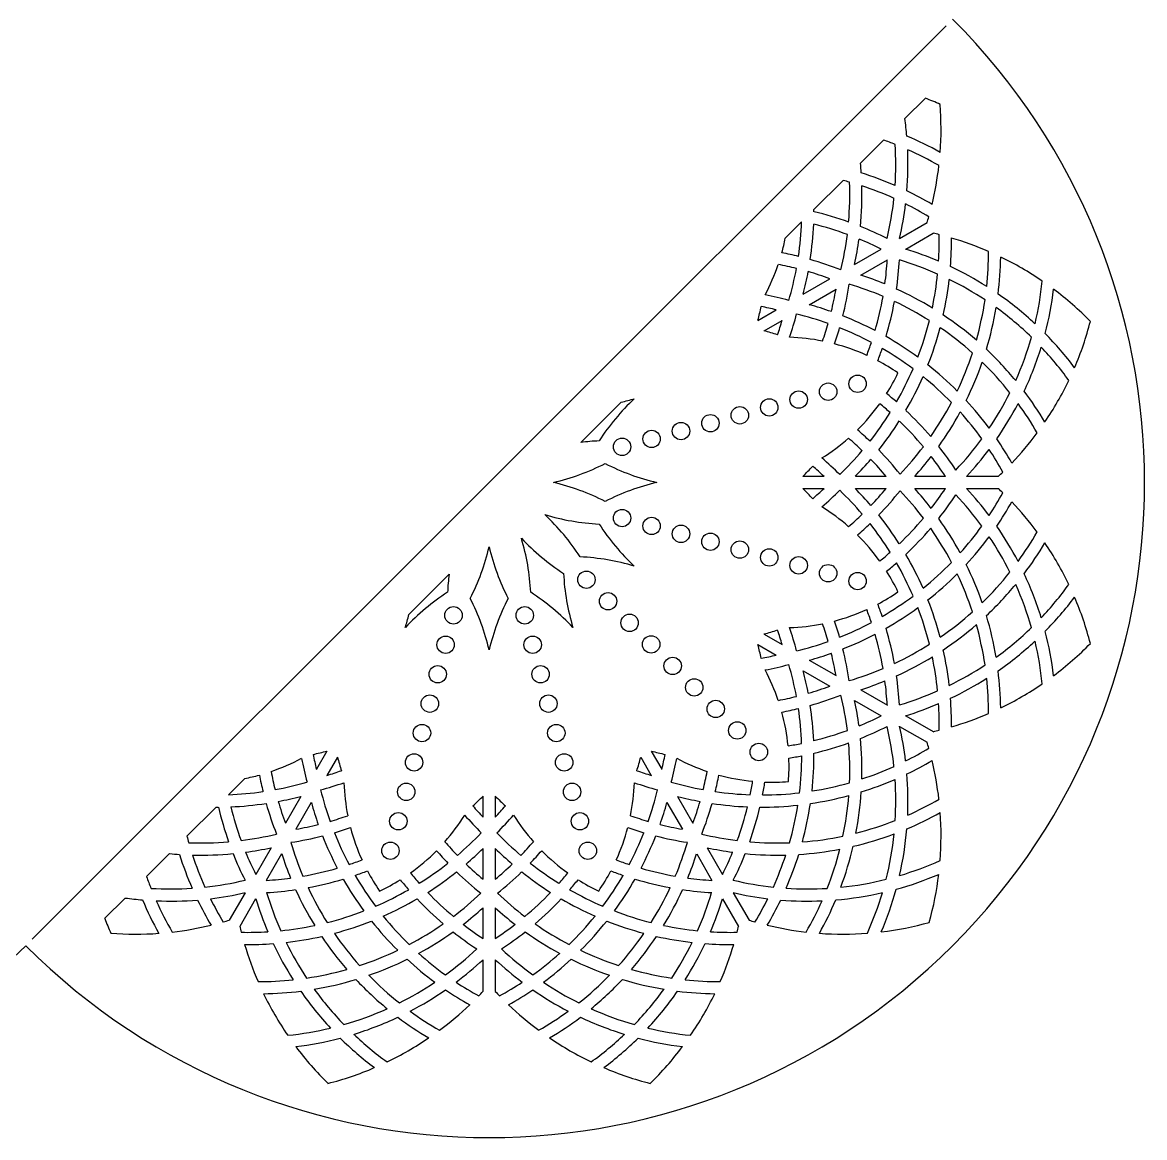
# Model space of a CAD drawing. Extents: x 66 to 310, y 1 to 245.
# Drawn here: x 188 to 310.4, y 0.6 to 122.3 of the extents above; entities that cross this region are included whole.
import ezdxf

# ---------------------------------------------------------------- set-up
doc = ezdxf.new("R2010")
doc.units = 0
doc.layers.get('0').update_dxf_attribs({"linetype": 'CONTINUOUS'})

msp = doc.modelspace()

# ---------------------------------------------------------------- linework, layer by layer
for p, q in [((288.76, 121.97), (189.02, 22.23)), ((286.51, 114.06), (284.27, 111.82)), ((281.93, 109.48), (279.42, 106.97)), ((277.52, 105.08), (274.34, 101.9)), ((272.99, 100.54), (271.21, 98.77)), ((283.68, 98.73), (286.69, 100.47)), ((284.35, 97.58), (287.36, 99.32)), ((278.78, 95.9), (281.68, 97.57)), ((279.44, 94.75), (282.35, 96.42)), ((273.17, 92.66), (276.08, 94.34)), ((273.83, 91.51), (276.75, 93.19)), ((268.22, 89.8), (270.22, 90.95)), ((268.89, 88.65), (270.88, 89.8)), ((253.31, 80.86), (248.91, 76.46)), ((273.14, 72.77), (275.45, 72.77)), ((278.86, 72.77), (282.22, 72.77)), ((285.33, 72.77), (288.69, 72.77)), ((291, 72.77), (294.47, 72.77)), ((273.14, 71.44), (275.45, 71.44)), ((278.86, 71.44), (282.22, 71.44)), ((285.33, 71.44), (288.69, 71.44)), ((291, 71.44), (294.47, 71.44)), ((234.53, 62.08), (230.13, 57.68)), ((268.89, 55.55), (270.88, 54.4)), ((268.22, 54.4), (270.22, 53.25)), ((273.83, 52.69), (276.75, 51.01)), ((273.17, 51.54), (276.08, 49.86)), ((279.44, 49.46), (282.35, 47.78)), ((278.78, 48.3), (281.68, 46.63)), ((284.35, 46.62), (287.36, 44.89)), ((283.68, 45.47), (286.69, 43.73)), ((221.19, 42.77), (220.04, 40.78)), ((222.34, 42.1), (221.19, 40.11)), ((255.44, 42.1), (256.59, 40.11)), ((256.59, 42.77), (257.74, 40.78)), ((212.22, 39.78), (210.45, 38)), ((218.33, 37.82), (216.65, 34.91)), ((219.48, 37.16), (217.8, 34.24)), ((238.22, 37.85), (238.22, 35.55)), ((239.55, 37.85), (239.55, 35.55)), ((258.3, 37.16), (259.98, 34.24)), ((259.45, 37.82), (261.13, 34.91)), ((209.09, 36.65), (205.91, 33.47)), ((215.09, 32.21), (213.42, 29.31)), ((238.22, 32.14), (238.22, 28.77)), ((239.55, 32.14), (239.55, 28.77)), ((262.69, 32.21), (264.36, 29.31)), ((204.02, 31.57), (201.51, 29.06)), ((216.24, 31.55), (214.57, 28.64)), ((261.54, 31.55), (263.21, 28.64)), ((212.26, 27.31), (210.52, 24.3)), ((265.52, 27.31), (267.26, 24.3)), ((199.17, 26.72), (196.93, 24.48)), ((213.41, 26.64), (211.67, 23.63)), ((264.37, 26.64), (266.1, 23.63)), ((238.22, 25.66), (238.22, 22.31)), ((239.55, 25.66), (239.55, 22.31)), ((238.22, 19.99), (238.22, 16.52)), ((239.55, 19.99), (239.55, 16.52))]:
    msp.add_line(p, q)
for centre in [(279.1, 82.87), (272.67, 81.15), (275.89, 82.01), (269.46, 80.29), (266.25, 79.43), (259.83, 77.71), (263.04, 78.57), (256.62, 76.85), (253.4, 75.99), (253.4, 68.21), (256.62, 67.35), (259.83, 66.49), (263.04, 65.63), (266.25, 64.77), (269.46, 63.91), (272.67, 63.05), (275.89, 62.19), (249.51, 61.48), (279.1, 61.33), (251.87, 59.13), (235, 57.59), (242.78, 57.59), (254.22, 56.77), (234.14, 54.38), (243.64, 54.38), (256.57, 54.42), (258.92, 52.07), (233.28, 51.16), (244.5, 51.16), (261.27, 49.72), (232.42, 47.95), (245.36, 47.95), (263.62, 47.37), (231.56, 44.74), (246.22, 44.74), (265.97, 45.02), (268.32, 42.67), (230.7, 41.53), (247.08, 41.53), (229.84, 38.32), (247.94, 38.32), (228.98, 35.11), (248.8, 35.11), (228.12, 31.89), (249.66, 31.89)]:
    msp.add_circle(centre, 0.95)
for centre, radius, start, end in [((137.73, 72.1), 71.53, 135, 315), ((238.89, 72.1), 71.53, 225, 45), ((273.67, 81.32), 35.16, 65.7467, 68.5937), ((253.05, 110.71), 35.16, 355.8075, 4.3526), ((248.11, 106.88), 36.49, 4.7815, 7.7803), ((270.3, 76.3), 35.16, 68.4581, 70.6872), ((248.11, 106.88), 35.16, 356.1443, 3.4609), ((270.3, 76.3), 36.49, 60.7634, 67.1375), ((248.11, 106.88), 36.49, 355.3538, 2.4376), ((270.3, 76.3), 35.16, 59.8015, 66.0532), ((243.09, 103.51), 36.49, 3.7452, 5.441), ((253.05, 110.71), 35.16, 346.4128, 353.4291), ((268.63, 71.06), 36.49, 66.4716, 72.6611), ((268.63, 71.06), 35.16, 74.1617, 75.3438), ((243.09, 103.51), 35.16, 355.1474, 2.2445), ((243.09, 103.51), 36.49, 354.5576, 1.5178), ((268.63, 71.06), 35.16, 65.7437, 71.8716), ((248.11, 106.88), 35.16, 346.6147, 353.8538), ((268.63, 71.06), 36.49, 59.3457, 64.2438), ((237.85, 101.84), 36.49, 359.711, 0.0906), ((265.91, 66.15), 36.49, 70.4389, 76.6366), ((248.11, 106.88), 36.49, 347.091, 353.126), ((268.63, 71.06), 35.16, 58.7259, 63.4532), ((237.85, 101.84), 35.16, 351.7332, 357.8877), ((253.05, 110.71), 35.16, 343.0591, 344.1554), ((237.85, 101.84), 36.49, 351.4926, 357.5743), ((265.91, 66.15), 35.16, 69.9143, 76.1753), ((265.91, 66.15), 36.49, 63.2716, 68.2719), ((279.41, 65.06), 35.16, 75.8446, 76.9409), ((249.42, 103.02), 22.2, 344.7412, 348.9521), ((243.09, 103.51), 35.16, 346.5152, 352.9152), ((243.09, 103.51), 36.49, 347.961, 352.3907), ((265.91, 66.15), 35.16, 63.3446, 67.6822), ((252.85, 98.38), 35.16, 356.5468, 1.2741), ((252.85, 98.38), 36.49, 355.7562, 0.6543), ((279.41, 65.06), 35.16, 66.5709, 73.5872), ((263.95, 61.34), 36.49, 76.2104, 79.1131), ((273.62, 62.7), 36.49, 66.874, 72.909), ((258.23, 97.2), 35.16, 353.9468, 0.1985), ((249.42, 103.02), 22.2, 331.9374, 341.2884), ((263.95, 61.34), 35.16, 76.0422, 79.3447), ((263.95, 61.34), 36.49, 68.5692, 74.1089), ((247.24, 98.47), 35.16, 352.3178, 356.6554), ((247.24, 98.47), 36.49, 351.7281, 356.7284), ((273.62, 62.7), 35.16, 66.1462, 73.3853), ((273.62, 62.7), 36.49, 57.5624, 64.6462), ((258.23, 97.2), 36.49, 352.8625, 359.2366), ((279.41, 65.06), 35.16, 55.6474, 64.1925), ((237.85, 101.84), 35.16, 343.711, 349.5592), ((237.85, 101.84), 36.49, 345.4337, 349.3911), ((263.95, 61.34), 35.16, 69.8096, 73.8683), ((268.19, 60.03), 36.49, 67.6093, 72.039), ((252.85, 98.38), 35.16, 348.1284, 354.2563), ((242.1, 99.18), 35.16, 346.1317, 350.1904), ((242.1, 99.18), 36.49, 345.8911, 351.4308), ((268.19, 60.03), 35.16, 67.0848, 73.4848), ((268.19, 60.03), 36.49, 58.4822, 65.4424), ((252.85, 98.38), 36.49, 347.3389, 353.5284), ((273.62, 62.7), 35.16, 56.5391, 63.8557), ((264.27, 97.61), 35.16, 346.5422, 354.2533), ((264.27, 97.61), 36.49, 345.3126, 353.0621), ((279.41, 65.06), 35.16, 44.4484, 53.1635), ((262.07, 56.75), 36.49, 74.8579, 79.029), ((247.24, 98.47), 35.16, 343.8247, 350.0857), ((247.24, 98.47), 36.49, 343.3634, 349.5611), ((268.19, 60.03), 35.16, 57.7555, 64.8526), ((258.23, 97.2), 35.16, 344.2031, 351.5419), ((273.62, 62.7), 36.49, 47.0994, 55.2185), ((232.94, 99.12), 36.49, 345.2149, 347.6356), ((262.07, 56.75), 35.16, 76.6011, 79.3191), ((264.12, 56.33), 36.49, 70.6089, 74.5663), ((258.23, 97.2), 36.49, 343.179, 350.5187), ((273.62, 62.7), 35.16, 45.9306, 54.1342), ((237.18, 99.85), 35.16, 340.6809, 343.3989), ((237.18, 99.85), 36.49, 340.971, 345.1421), ((264.12, 56.33), 35.16, 70.4408, 76.289), ((242.1, 99.18), 35.16, 340.6553, 343.9578), ((264.12, 56.33), 36.49, 62.4257, 68.5074), ((252.85, 98.38), 35.16, 338.9985, 345.8383), ((268.19, 60.03), 36.49, 49.1386, 56.2548), ((270.46, 98.46), 35.16, 336.8365, 345.5516), ((259.31, 53.44), 36.49, 72.3644, 74.7851), ((242.1, 99.18), 36.49, 340.8869, 343.7896), ((264.12, 56.33), 35.16, 62.0318, 68.2668), ((252.85, 98.38), 36.49, 338.3888, 345.1116), ((268.19, 60.03), 35.16, 48.1758, 55.4653), ((273.62, 62.7), 36.49, 36.9379, 44.6874), ((270.93, 65.76), 22.2, 78.7116, 88.0626), ((270.93, 65.76), 22.2, 65.5804, 75.2588), ((247.24, 98.47), 35.16, 339.1824, 341.6206), ((264.12, 56.33), 36.49, 53.7835, 60.289), ((264.27, 97.61), 35.16, 335.8658, 344.0694), ((247.24, 98.47), 36.49, 338.9878, 341.2267), ((264.12, 56.33), 35.16, 53.2386, 59.8278), ((258.23, 97.2), 35.16, 334.5347, 341.8242), ((268.19, 60.03), 36.49, 39.4813, 46.821), ((264.27, 97.61), 36.49, 334.7815, 342.9006), ((273.62, 62.7), 35.16, 35.7467, 43.4578), ((270.93, 65.76), 22.2, 55.4931, 62.1335), ((252.85, 98.38), 35.16, 330.1722, 336.7614), ((264.12, 56.33), 36.49, 44.8884, 51.6112), ((258.23, 97.2), 36.49, 333.7452, 340.8614), ((268.19, 60.03), 35.16, 38.4581, 45.7969), ((263.47, 93.61), 22.2, 327.8665, 334.5069), ((252.85, 98.38), 36.49, 329.711, 336.2165), ((264.12, 56.33), 35.16, 44.1617, 51.0015), ((268.19, 60.03), 36.49, 30.7634, 37.1375), ((270.46, 98.46), 35.16, 325.8075, 334.3526), ((271.67, 63.21), 24.74, 133.1962, 147.117), ((247.58, 104.93), 24.74, 283.3946, 286.8038), ((259.31, 53.44), 36.49, 48.7733, 51.0122), ((258.23, 97.2), 35.16, 325.1474, 332.2445), ((264.12, 56.33), 36.49, 36.4716, 42.6611), ((264.27, 97.61), 35.16, 326.1443, 333.4609), ((263.47, 93.61), 22.2, 314.7412, 324.4196), ((252.85, 98.38), 35.16, 321.7332, 327.9682), ((259.31, 53.44), 35.16, 48.3794, 50.8176), ((259.31, 53.44), 36.49, 40.4389, 46.6366), ((258.23, 97.2), 36.49, 324.5576, 331.5178), ((264.12, 56.33), 35.16, 35.7437, 41.8716), ((264.27, 97.61), 36.49, 325.3538, 332.4376), ((268.19, 60.03), 35.16, 29.8015, 36.0532), ((252.85, 98.38), 36.49, 321.4926, 327.5743), ((259.31, 53.44), 35.16, 39.9143, 46.1753), ((255.21, 50.25), 36.49, 46.2104, 49.1131), ((270.46, 98.46), 35.16, 316.4128, 323.4291), ((252.13, 51.93), 24.74, 92.883, 97.4872), ((263.47, 93.61), 22.2, 301.9374, 311.2884), ((255.21, 50.25), 35.16, 46.0422, 49.3447), ((258.23, 97.2), 35.16, 316.5152, 322.9152), ((259.31, 53.44), 36.49, 33.2716, 38.2719), ((264.27, 97.61), 35.16, 316.6147, 323.8538), ((264.12, 56.33), 36.49, 29.3457, 34.2438), ((251.28, 47.22), 36.49, 44.8579, 49.029), ((252.85, 98.38), 35.16, 313.711, 319.5592), ((255.21, 50.25), 36.49, 38.5692, 44.1089), ((258.23, 97.2), 36.49, 317.961, 322.3907), ((259.31, 53.44), 35.16, 33.3446, 37.6822), ((264.27, 97.61), 36.49, 317.091, 323.126), ((264.12, 56.33), 35.16, 28.7259, 33.4532), ((240.27, 96.19), 24.74, 283.1962, 297.117), ((262.83, 96.19), 24.74, 242.883, 256.8038), ((247.24, 98.47), 36.49, 315.2149, 317.6356), ((251.28, 47.22), 35.16, 46.6011, 49.3191), ((252.85, 98.38), 36.49, 315.4337, 319.3911), ((255.21, 50.25), 35.16, 39.8096, 43.8683), ((270.46, 98.46), 35.16, 313.0591, 314.1554), ((240.27, 48.01), 24.74, 62.883, 76.8038), ((262.83, 48.01), 24.74, 103.1962, 117.117), ((247.24, 45.73), 36.49, 42.3644, 44.7851), ((251.28, 96.99), 35.16, 310.6809, 313.3989), ((251.28, 96.99), 36.49, 310.971, 315.1421), ((252.85, 45.83), 35.16, 40.4408, 46.289), ((252.85, 45.83), 36.49, 40.6089, 44.5663), ((255.21, 93.95), 35.16, 316.1317, 320.1904), ((255.21, 93.95), 36.49, 315.8911, 321.4308), ((258.23, 47), 35.16, 37.0848, 43.4848), ((258.23, 47), 36.49, 37.6093, 42.039), ((259.31, 90.77), 35.16, 322.3178, 326.6554), ((264.27, 46.59), 36.49, 36.874, 42.909), ((270.46, 45.74), 35.16, 45.8446, 46.9409), ((259.31, 90.77), 36.49, 321.7281, 326.7284), ((264.27, 46.59), 35.16, 36.1462, 43.3853), ((264.12, 87.87), 35.16, 326.5468, 331.2741), ((264.12, 87.87), 36.49, 325.7562, 330.6543), ((270.46, 45.74), 35.16, 36.5709, 43.5872), ((252.13, 92.27), 24.74, 253.1962, 267.117), ((228.04, 50.55), 24.74, 32.883, 46.8038), ((263.47, 50.59), 22.2, 48.7116, 58.0626), ((255.21, 93.95), 35.16, 310.6553, 313.9578), ((271.67, 80.99), 24.74, 212.883, 226.8038), ((255.21, 93.95), 36.49, 310.8869, 313.7896), ((252.85, 45.83), 35.16, 32.0318, 38.2668), ((252.85, 45.83), 36.49, 32.4257, 38.5074), ((259.31, 90.77), 35.16, 313.8247, 320.0857), ((258.23, 47), 36.49, 28.4822, 35.4424), ((263.47, 50.59), 22.2, 35.5804, 45.2588), ((259.31, 90.77), 36.49, 313.3634, 319.5611), ((258.23, 47), 35.16, 27.7555, 34.8526), ((264.12, 87.87), 35.16, 318.1284, 324.2563), ((264.12, 87.87), 36.49, 317.3389, 323.5284), ((264.27, 46.59), 35.16, 26.5391, 33.8557), ((264.27, 46.59), 36.49, 27.5624, 34.6462), ((268.19, 84.17), 35.16, 323.9468, 330.1985), ((214.8, 70.72), 24.74, 332.883, 346.8038), ((262.98, 70.72), 24.74, 193.1962, 207.117), ((260.44, 82.95), 24.74, 223.1962, 237.117), ((218.72, 58.86), 24.74, 2.883, 16.8038), ((268.19, 84.17), 36.49, 322.8625, 329.2366), ((270.46, 45.74), 35.16, 25.6474, 34.1925), ((247.58, 39.27), 24.74, 73.1962, 87.117), ((259.31, 90.77), 35.16, 309.1824, 311.6206), ((252.85, 45.83), 36.49, 23.7835, 30.289), ((259.31, 90.77), 36.49, 308.9878, 311.2267), ((252.85, 45.83), 35.16, 23.2386, 29.8278), ((264.12, 87.87), 35.16, 308.9985, 315.8383), ((258.23, 47), 36.49, 19.1386, 26.2548), ((259.06, 58.86), 24.74, 172.5128, 177.117), ((271.72, 63.41), 24.74, 182.883, 196.8038), ((263.47, 50.59), 22.2, 25.4931, 32.1335), ((264.12, 87.87), 36.49, 308.3888, 315.1116), ((258.23, 47), 35.16, 18.1758, 25.4653), ((268.19, 84.17), 35.16, 314.2031, 321.5419), ((264.27, 46.59), 36.49, 17.0994, 25.2185), ((247.78, 39.33), 24.74, 122.883, 136.8038), ((230, 39.33), 24.74, 43.1962, 57.117), ((270.93, 78.44), 22.2, 297.8665, 304.5069), ((268.19, 84.17), 36.49, 313.179, 320.5187), ((264.27, 46.59), 35.16, 15.9306, 24.1342), ((273.62, 81.51), 35.16, 316.5422, 324.2533), ((214.8, 48.16), 24.74, 13.1962, 27.117), ((262.98, 48.16), 24.74, 152.883, 166.8038), ((247.24, 45.73), 36.49, 18.7733, 21.0122), ((264.12, 87.87), 35.16, 300.1722, 306.7614), ((252.85, 45.83), 36.49, 14.8884, 21.6112), ((273.62, 81.51), 36.49, 315.3126, 323.0621), ((270.46, 45.74), 35.16, 14.4484, 23.1635), ((206.06, 63.41), 24.74, 343.1962, 346.6054), ((270.93, 78.44), 22.2, 284.7412, 294.4196), ((247.24, 45.73), 35.16, 18.3794, 20.8176), ((264.12, 87.87), 36.49, 299.711, 306.2165), ((252.85, 45.83), 35.16, 14.1617, 21.0015), ((268.19, 84.17), 35.16, 304.5347, 311.8242), ((258.23, 47), 36.49, 9.4813, 16.821), ((270.93, 78.44), 22.2, 271.9374, 281.2884), ((242.1, 45.02), 35.16, 16.0422, 19.3447), ((242.1, 45.02), 36.49, 16.2104, 19.1131), ((264.12, 87.87), 35.16, 291.7332, 297.9682), ((268.19, 84.17), 36.49, 303.7452, 310.8614), ((258.23, 47), 35.16, 8.4581, 15.7969), ((259.31, 90.77), 36.49, 285.2149, 287.6356), ((237.18, 44.35), 35.16, 16.6011, 19.3191), ((237.18, 44.35), 36.49, 14.8579, 19.029), ((264.12, 87.87), 36.49, 291.4926, 297.5743), ((247.24, 45.73), 35.16, 9.9143, 16.1753), ((247.24, 45.73), 36.49, 10.4389, 16.6366), ((273.62, 81.51), 35.16, 305.8658, 314.0694), ((264.27, 46.59), 36.49, 6.9379, 14.6874), ((232.94, 45.08), 36.49, 12.3644, 14.7851), ((264.12, 87.87), 35.16, 283.711, 289.5592), ((242.1, 45.02), 36.49, 8.5692, 14.1089), ((268.19, 84.17), 35.16, 295.1474, 302.2445), ((273.62, 81.51), 36.49, 304.7815, 312.9006), ((264.27, 46.59), 35.16, 5.7467, 13.4578), ((279.41, 79.14), 35.16, 306.8365, 315.5516), ((262.07, 87.45), 35.16, 280.6809, 283.3989), ((264.12, 87.87), 36.49, 285.4337, 289.3911), ((242.1, 45.02), 35.16, 9.8096, 13.8683), ((268.19, 84.17), 36.49, 294.5576, 301.5178), ((252.85, 45.83), 35.16, 5.7437, 11.8716), ((252.85, 45.83), 36.49, 6.4716, 12.6611), ((262.07, 87.45), 36.49, 280.971, 285.1421), ((249.42, 41.18), 22.2, 18.7116, 28.0626), ((237.85, 42.36), 35.16, 10.4408, 16.289), ((237.85, 42.36), 36.49, 10.6089, 14.5663), ((268.19, 84.17), 35.16, 286.5152, 292.9152), ((273.62, 81.51), 35.16, 296.1443, 303.4609), ((258.23, 47), 36.49, 0.7634, 7.1375), ((268.19, 84.17), 36.49, 287.961, 292.3907), ((247.24, 45.73), 35.16, 3.3446, 7.6822), ((247.24, 45.73), 36.49, 3.2716, 8.2719), ((273.62, 81.51), 36.49, 295.3538, 302.4376), ((258.23, 47), 35.16, 359.8015, 6.0532), ((263.95, 82.86), 35.16, 286.1317, 290.1904), ((273.62, 81.51), 35.16, 286.6147, 293.8538), ((279.41, 79.14), 35.16, 295.8075, 304.3526), ((263.95, 82.86), 35.16, 280.6553, 283.9578), ((263.95, 82.86), 36.49, 285.8911, 291.4308), ((237.85, 42.36), 36.49, 2.4257, 8.5074), ((243.09, 40.69), 35.16, 7.0848, 13.4848), ((243.09, 40.69), 36.49, 7.6093, 12.039), ((273.62, 81.51), 36.49, 287.091, 293.126), ((252.85, 45.83), 35.16, 358.7259, 3.4532), ((252.85, 45.83), 36.49, 359.3457, 4.2438), ((263.95, 82.86), 36.49, 280.8869, 283.7896), ((249.42, 41.18), 22.2, 5.5804, 15.2588), ((237.85, 42.36), 35.16, 2.0318, 8.2668), ((265.91, 78.05), 35.16, 292.3178, 296.6554), ((279.41, 79.14), 35.16, 286.4128, 293.4291), ((265.91, 78.05), 36.49, 291.7281, 296.7284), ((248.11, 37.32), 35.16, 6.1462, 13.3853), ((248.11, 37.32), 36.49, 6.874, 12.909), ((265.91, 78.05), 35.16, 283.8247, 290.0857), ((243.09, 40.69), 36.49, 358.4822, 5.4424), ((279.41, 79.14), 35.16, 283.0591, 284.1554), ((265.91, 78.05), 35.16, 279.1824, 281.6206), ((265.91, 78.05), 36.49, 283.3634, 289.5611), ((243.09, 40.69), 35.16, 357.7555, 4.8526), ((268.63, 73.14), 35.16, 296.5468, 301.2741), ((253.05, 33.49), 35.16, 15.8446, 16.9409), ((207.97, 61.57), 22.2, 288.7116, 298.0626), ((254.24, 48.92), 36.49, 190.971, 195.1421), ((211.87, 78.05), 36.49, 282.3644, 284.7851), ((254.24, 48.92), 35.16, 190.6809, 193.3989), ((257.55, 51.68), 36.49, 195.2149, 197.6356), ((220.23, 51.68), 36.49, 342.3644, 344.7851), ((265.91, 78.05), 36.49, 255.2149, 257.6356), ((223.54, 48.92), 35.16, 346.6011, 349.3191), ((223.54, 48.92), 36.49, 344.8579, 349.029), ((269.81, 61.57), 22.2, 241.9374, 251.2884), ((249.42, 41.18), 22.2, 355.4931, 2.1335), ((265.91, 78.05), 36.49, 278.9878, 281.2267), ((237.85, 42.36), 35.16, 353.2386, 359.8278), ((237.85, 42.36), 36.49, 353.7835, 0.289), ((268.63, 73.14), 36.49, 295.7562, 300.6543), ((253.05, 33.49), 35.16, 6.5709, 13.5872), ((249.65, 47.04), 35.16, 190.6553, 193.9578), ((211.14, 73.81), 35.16, 286.6011, 289.3191), ((266.64, 73.81), 35.16, 250.6809, 253.3989), ((228.13, 47.04), 35.16, 346.0422, 349.3447), ((268.63, 73.14), 35.16, 288.1284, 294.2563), ((207.97, 61.57), 22.2, 281.0479, 285.2588), ((249.65, 47.04), 36.49, 190.8869, 193.7896), ((209.15, 73.14), 35.16, 280.4408, 286.289), ((211.14, 73.81), 36.49, 284.8579, 289.029), ((245.23, 40.06), 22.2, 181.9374, 191.2884), ((232.55, 40.06), 22.2, 348.7116, 358.0626), ((266.64, 73.81), 36.49, 250.971, 255.1421), ((268.63, 73.14), 35.16, 253.711, 259.5592), ((228.13, 47.04), 36.49, 346.2104, 349.1131), ((269.81, 61.57), 22.2, 254.7412, 264.4196), ((232.94, 45.08), 35.16, 348.3794, 350.8176), ((232.94, 45.08), 36.49, 348.7733, 351.0122), ((269.81, 61.57), 22.2, 267.8665, 274.5069), ((268.63, 73.14), 35.16, 278.9985, 285.8383), ((268.63, 73.14), 36.49, 287.3389, 293.5284), ((248.11, 37.32), 35.16, 356.5391, 3.8557), ((248.11, 37.32), 36.49, 357.5624, 4.6462), ((209.15, 73.14), 35.16, 272.1123, 278.2668), ((254.66, 46.87), 35.16, 193.711, 199.5592), ((223.12, 46.87), 35.16, 340.4408, 346.289), ((268.63, 73.14), 35.16, 261.7332, 267.9682), ((268.63, 73.14), 35.16, 270.1722, 276.7614), ((243.09, 40.69), 36.49, 349.1386, 356.2548), ((209.15, 73.14), 36.49, 272.4257, 278.5074), ((249.65, 47.04), 36.49, 195.8911, 201.4308), ((209.15, 73.14), 36.49, 280.6089, 284.5663), ((249.65, 47.04), 35.16, 196.1317, 200.1904), ((254.66, 46.87), 36.49, 195.4337, 199.3911), ((212.52, 63.75), 36.49, 312.3644, 314.7851), ((263.77, 59.71), 35.16, 220.6809, 223.3989), ((265.26, 63.75), 36.49, 225.2149, 227.6356), ((214, 59.71), 35.16, 316.6011, 319.3191), ((223.12, 46.87), 36.49, 340.6089, 344.5663), ((268.63, 73.14), 36.49, 255.4337, 259.3911), ((228.13, 47.04), 35.16, 339.8096, 343.8683), ((228.13, 47.04), 36.49, 338.5692, 344.1089), ((268.63, 73.14), 36.49, 261.4926, 267.5743), ((268.63, 73.14), 36.49, 269.711, 276.2165), ((237.85, 42.36), 35.16, 344.1617, 351.0015), ((237.85, 42.36), 36.49, 344.8884, 351.6112), ((268.63, 73.14), 36.49, 278.3888, 285.1116), ((243.09, 40.69), 35.16, 348.1758, 355.4653), ((270.3, 67.9), 35.16, 293.9468, 300.1985), ((209.15, 73.14), 36.49, 269.9094, 270.289), ((244.84, 45.08), 36.49, 193.3634, 199.5611), ((244.84, 45.08), 35.16, 193.8247, 200.0857), ((211.81, 68.89), 35.16, 286.0422, 289.3447), ((217.38, 47.52), 22.2, 318.7116, 328.0626), ((263.77, 59.71), 36.49, 220.971, 225.1421), ((214, 59.71), 36.49, 314.8579, 319.029), ((260.4, 47.52), 22.2, 211.9374, 221.2884), ((265.97, 68.89), 35.16, 250.6553, 253.9578), ((232.94, 45.08), 35.16, 339.9143, 346.1753), ((232.94, 45.08), 36.49, 340.4389, 346.6366), ((270.3, 67.9), 36.49, 292.8625, 299.2366), ((253.05, 33.49), 35.16, 355.6474, 4.1925), ((211.81, 68.89), 35.16, 279.8096, 283.8683), ((211.81, 68.89), 36.49, 286.2104, 289.1131), ((245.23, 40.06), 22.2, 194.7412, 204.4196), ((232.55, 40.06), 22.2, 335.5804, 345.2588), ((265.97, 68.89), 36.49, 250.8869, 253.7896), ((265.97, 68.89), 35.16, 256.1317, 260.1904), ((270.3, 67.9), 35.16, 284.2031, 291.5419), ((239.93, 42.36), 35.16, 194.6562, 195.8383), ((207.48, 67.9), 35.16, 277.0848, 283.4848), ((211.81, 68.89), 36.49, 278.5692, 284.1089), ((254.66, 46.87), 36.49, 201.4926, 207.5743), ((254.66, 46.87), 35.16, 201.7332, 207.9682), ((212.62, 58.14), 35.16, 310.4408, 316.289), ((265.16, 58.14), 35.16, 223.711, 229.5592), ((223.12, 46.87), 35.16, 332.0318, 338.2668), ((223.12, 46.87), 36.49, 332.4257, 338.5074), ((265.97, 68.89), 36.49, 255.8911, 261.4308), ((270.3, 67.9), 35.16, 256.5152, 262.9152), ((270.3, 67.9), 35.16, 274.5347, 281.8242), ((270.3, 67.9), 36.49, 283.179, 290.5187), ((248.11, 37.32), 35.16, 345.9306, 354.1342), ((248.11, 37.32), 36.49, 347.0994, 355.2185), ((207.48, 67.9), 35.16, 267.7555, 274.8526), ((207.48, 67.9), 36.49, 277.6093, 282.039), ((250.96, 42.8), 35.16, 196.5152, 202.9152), ((217.38, 47.52), 22.2, 305.5804, 315.2588), ((260.74, 55.78), 36.49, 220.8869, 223.7896), ((260.74, 55.78), 35.16, 220.6553, 223.9578), ((212.62, 58.14), 36.49, 310.6089, 314.5663), ((265.16, 58.14), 36.49, 225.4337, 229.3911), ((217.04, 55.78), 35.16, 316.0422, 319.3447), ((217.04, 55.78), 36.49, 316.2104, 319.1131), ((260.4, 47.52), 22.2, 224.7412, 234.4196), ((226.82, 42.8), 35.16, 337.0848, 343.4848), ((270.3, 67.9), 36.49, 257.961, 262.3907), ((270.3, 67.9), 35.16, 265.1474, 272.2445), ((270.3, 67.9), 36.49, 273.7452, 280.8614), ((243.09, 40.69), 35.16, 338.4581, 345.7969), ((243.09, 40.69), 36.49, 339.4813, 346.821), ((207.48, 67.9), 36.49, 264.559, 266.2548), ((239.93, 42.36), 36.49, 197.3389, 203.5284), ((207.48, 67.9), 36.49, 268.4822, 275.4424), ((239.93, 42.36), 35.16, 198.1284, 204.2563), ((244.84, 45.08), 36.49, 201.7281, 206.7284), ((244.84, 45.08), 35.16, 202.3178, 206.6554), ((250.96, 42.8), 36.49, 197.961, 202.3907), ((212.52, 63.75), 35.16, 288.3794, 290.8176), ((265.26, 63.75), 35.16, 249.1824, 251.6206), ((226.82, 42.8), 36.49, 337.6093, 342.039), ((232.94, 45.08), 35.16, 333.3446, 337.6822), ((232.94, 45.08), 36.49, 333.2716, 338.2719), ((270.3, 67.9), 36.49, 264.5576, 271.5178), ((237.85, 42.36), 35.16, 335.7437, 341.8716), ((237.85, 42.36), 36.49, 336.4716, 342.6611), ((273.67, 62.88), 35.16, 286.5422, 294.2533), ((212.52, 63.75), 35.16, 279.9143, 286.1753), ((212.52, 63.75), 36.49, 288.7733, 291.0122), ((245.23, 40.06), 22.2, 207.8665, 214.5069), ((257.55, 51.68), 35.16, 219.1824, 221.6206), ((212.62, 58.14), 35.16, 302.0318, 308.2668), ((212.62, 58.14), 36.49, 302.4257, 308.5074), ((260.74, 55.78), 36.49, 225.8911, 231.4308), ((260.74, 55.78), 35.16, 226.1317, 230.1904), ((217.04, 55.78), 35.16, 309.8096, 313.8683), ((217.04, 55.78), 36.49, 308.5692, 314.1089), ((265.16, 58.14), 36.49, 231.4926, 237.5743), ((265.16, 58.14), 35.16, 231.7332, 237.9682), ((220.23, 51.68), 35.16, 318.3794, 320.8176), ((232.55, 40.06), 22.2, 325.4931, 332.1335), ((265.26, 63.75), 36.49, 248.9878, 251.2267), ((265.26, 63.75), 35.16, 253.8247, 260.0857), ((234.69, 40.69), 35.16, 199.3128, 201.5419), ((204.11, 62.88), 35.16, 276.1462, 283.3853), ((212.52, 63.75), 35.16, 273.3446, 277.6822), ((212.52, 63.75), 36.49, 280.4389, 286.6366), ((254.66, 46.87), 36.49, 209.711, 216.2165), ((254.66, 46.87), 35.16, 210.1722, 216.7614), ((217.38, 47.52), 22.2, 295.4931, 302.1335), ((257.55, 51.68), 36.49, 218.9878, 221.2267), ((220.23, 51.68), 36.49, 318.7733, 321.0122), ((260.4, 47.52), 22.2, 237.8665, 244.5069), ((223.12, 46.87), 35.16, 323.2386, 329.8278), ((223.12, 46.87), 36.49, 323.7835, 330.289), ((265.26, 63.75), 36.49, 253.3634, 259.5611), ((265.26, 63.75), 35.16, 262.3178, 266.6554), ((273.67, 62.88), 35.16, 256.6147, 263.8538), ((273.67, 62.88), 35.16, 275.8658, 284.0694), ((273.67, 62.88), 36.49, 285.3126, 293.0621), ((253.05, 33.49), 35.16, 344.4484, 353.1635), ((204.11, 62.88), 35.16, 266.5391, 273.8557), ((204.11, 62.88), 36.49, 276.874, 282.909), ((212.52, 63.75), 36.49, 273.2716, 278.2719), ((248.3, 37.37), 35.16, 196.6147, 203.8538), ((250.96, 42.8), 36.49, 204.5576, 211.5178), ((250.96, 42.8), 35.16, 205.1474, 212.2445), ((212.62, 58.14), 35.16, 293.2386, 299.8278), ((257.55, 51.68), 35.16, 223.8247, 230.0857), ((213.79, 52.76), 35.16, 307.0848, 313.4848), ((263.99, 52.76), 35.16, 226.5152, 232.9152), ((220.23, 51.68), 35.16, 309.9143, 316.1753), ((265.16, 58.14), 35.16, 240.1722, 246.7614), ((226.82, 42.8), 35.16, 327.7555, 334.8526), ((226.82, 42.8), 36.49, 328.4822, 335.4424), ((265.26, 63.75), 36.49, 261.7281, 266.7284), ((229.48, 37.37), 35.16, 336.1462, 343.3853), ((273.67, 62.88), 36.49, 257.091, 263.126), ((273.67, 62.88), 35.16, 266.1443, 273.4609), ((273.67, 62.88), 36.49, 274.7815, 282.9006), ((248.11, 37.32), 35.16, 335.7467, 343.4578), ((248.11, 37.32), 36.49, 336.9379, 344.6874), ((204.11, 62.88), 36.49, 262.2197, 265.2185), ((234.69, 40.69), 36.49, 202.8625, 209.2366), ((204.11, 62.88), 36.49, 267.5624, 274.6462), ((234.69, 40.69), 35.16, 203.9468, 210.1985), ((239.93, 42.36), 36.49, 205.7562, 210.6543), ((239.93, 42.36), 35.16, 206.5468, 211.2741), ((248.3, 37.37), 36.49, 197.091, 203.126), ((212.62, 58.14), 36.49, 293.7835, 300.289), ((257.55, 51.68), 36.49, 223.3634, 229.5611), ((220.23, 51.68), 36.49, 310.4389, 316.6366), ((265.16, 58.14), 36.49, 239.711, 246.2165), ((229.48, 37.37), 36.49, 336.874, 342.909), ((237.85, 42.36), 35.16, 328.7259, 333.4532), ((237.85, 42.36), 36.49, 329.3457, 334.2438), ((273.67, 62.88), 36.49, 265.3538, 272.4376), ((243.09, 40.69), 35.16, 329.8015, 336.0532), ((243.09, 40.69), 36.49, 330.7634, 337.1375), ((212.62, 58.14), 35.16, 284.1617, 291.0015), ((254.66, 46.87), 35.16, 218.9985, 225.8383), ((213.79, 52.76), 36.49, 307.6093, 312.039), ((263.99, 52.76), 36.49, 227.961, 232.3907), ((223.12, 46.87), 35.16, 314.1617, 321.0015), ((265.16, 58.14), 35.16, 248.9985, 255.8383), ((229.67, 37.32), 35.16, 201.4063, 204.2533), ((200.28, 57.94), 35.16, 276.5709, 283.5872), ((200.28, 57.94), 35.16, 285.8446, 286.9409), ((245.93, 31.58), 35.16, 193.0591, 194.1554), ((212.62, 58.14), 35.16, 275.7437, 281.8716), ((212.62, 58.14), 36.49, 284.8884, 291.6112), ((254.66, 46.87), 36.49, 218.3888, 225.1116), ((213.79, 52.76), 35.16, 297.7555, 304.8526), ((257.55, 51.68), 35.16, 232.3178, 236.6554), ((220.23, 51.68), 35.16, 303.3446, 307.6822), ((263.99, 52.76), 35.16, 235.1474, 242.2445), ((223.12, 46.87), 36.49, 314.8884, 321.6112), ((265.16, 58.14), 36.49, 248.3888, 255.1116), ((265.16, 58.14), 35.16, 258.1284, 264.2563), ((231.85, 31.58), 35.16, 345.8446, 346.9409), ((277.5, 57.94), 35.16, 253.0591, 254.1554), ((277.5, 57.94), 35.16, 256.4128, 263.4291), ((277.5, 57.94), 35.16, 276.8365, 285.5516), ((200.28, 57.94), 35.16, 265.6474, 274.1925), ((212.62, 58.14), 35.16, 268.7259, 273.4532), ((212.62, 58.14), 36.49, 276.4716, 282.6611), ((250.96, 42.8), 36.49, 213.7452, 220.8614), ((250.96, 42.8), 35.16, 214.5347, 221.8242), ((213.79, 52.76), 36.49, 298.4822, 305.4424), ((257.55, 51.68), 36.49, 231.7281, 236.7284), ((220.23, 51.68), 36.49, 303.2716, 308.2719), ((263.99, 52.76), 36.49, 234.5576, 241.5178), ((226.82, 42.8), 35.16, 318.1758, 325.4653), ((226.82, 42.8), 36.49, 319.1386, 326.2548), ((265.16, 58.14), 36.49, 257.3389, 263.5284), ((265.16, 58.14), 35.16, 266.5468, 271.2741), ((277.5, 57.94), 35.16, 265.8075, 274.3526), ((212.62, 58.14), 36.49, 269.3457, 274.2438), ((245.93, 31.58), 35.16, 196.4128, 203.4291), ((248.3, 37.37), 36.49, 205.3538, 212.4376), ((248.3, 37.37), 35.16, 206.1443, 213.4609), ((213.79, 52.76), 35.16, 288.1758, 295.4653), ((213.38, 46.72), 35.16, 306.1462, 313.3853), ((264.4, 46.72), 35.16, 226.6147, 233.8538), ((263.99, 52.76), 35.16, 244.5347, 251.8242), ((229.48, 37.37), 35.16, 326.5391, 333.8557), ((229.48, 37.37), 36.49, 327.5624, 334.6462), ((265.16, 58.14), 36.49, 265.7562, 270.6543), ((231.85, 31.58), 35.16, 336.5709, 343.5872), ((213.79, 52.76), 36.49, 289.1386, 296.2548), ((254.66, 46.87), 36.49, 227.3389, 233.5284), ((254.66, 46.87), 35.16, 228.1284, 234.2563), ((213.38, 46.72), 36.49, 306.874, 312.909), ((264.4, 46.72), 36.49, 227.091, 233.126), ((223.12, 46.87), 35.16, 305.7437, 311.8716), ((223.12, 46.87), 36.49, 306.4716, 312.6611), ((263.99, 52.76), 36.49, 243.7452, 250.8614), ((213.79, 52.76), 35.16, 278.4581, 285.7969), ((263.99, 52.76), 35.16, 254.2031, 261.5419), ((213.79, 52.76), 35.16, 269.8015, 276.0532), ((213.79, 52.76), 36.49, 279.4813, 286.821), ((250.96, 42.8), 36.49, 223.179, 230.5187), ((250.96, 42.8), 35.16, 224.2031, 231.5419), ((213.38, 46.72), 35.16, 296.5391, 303.8557), ((254.66, 46.87), 35.16, 236.5468, 241.2741), ((223.12, 46.87), 35.16, 298.7259, 303.4532), ((264.4, 46.72), 35.16, 236.1443, 243.4609), ((226.82, 42.8), 35.16, 308.4581, 315.7969), ((226.82, 42.8), 36.49, 309.4813, 316.821), ((263.99, 52.76), 36.49, 253.179, 260.5187), ((263.99, 52.76), 35.16, 263.9468, 270.1985), ((213.79, 52.76), 36.49, 270.7634, 277.1375), ((245.93, 31.58), 35.16, 205.8075, 214.3526), ((248.3, 37.37), 36.49, 214.7815, 222.9006), ((248.3, 37.37), 35.16, 215.8658, 224.0694), ((213.38, 46.72), 36.49, 297.5624, 304.6462), ((254.66, 46.87), 36.49, 235.7562, 240.6543), ((212.53, 40.53), 35.16, 315.8446, 316.9409), ((265.25, 40.53), 35.16, 223.0591, 224.1554), ((223.12, 46.87), 36.49, 299.3457, 304.2438), ((264.4, 46.72), 36.49, 235.3538, 242.4376), ((229.48, 37.37), 35.16, 315.9306, 324.1342), ((229.48, 37.37), 36.49, 317.0994, 325.2185), ((263.99, 52.76), 36.49, 262.8625, 269.2366), ((231.85, 31.58), 35.16, 325.6474, 334.1925), ((212.53, 40.53), 35.16, 306.5709, 313.5872), ((265.25, 40.53), 35.16, 226.4128, 233.4291), ((213.38, 46.72), 35.16, 285.9306, 294.1342), ((213.38, 46.72), 36.49, 287.0994, 295.2185), ((250.96, 42.8), 36.49, 232.8625, 239.2366), ((250.96, 42.8), 35.16, 233.9468, 240.1985), ((226.82, 42.8), 35.16, 299.8015, 306.0532), ((226.82, 42.8), 36.49, 300.7634, 307.1375), ((264.4, 46.72), 36.49, 244.7815, 252.9006), ((264.4, 46.72), 35.16, 245.8658, 254.0694), ((213.38, 46.72), 35.16, 275.7467, 283.4578), ((264.4, 46.72), 35.16, 256.5422, 264.2533), ((213.38, 46.72), 36.49, 276.9379, 284.6874), ((248.3, 37.37), 36.49, 225.3126, 233.0621), ((248.3, 37.37), 35.16, 226.5422, 234.2533), ((212.53, 40.53), 35.16, 295.6474, 304.1925), ((265.25, 40.53), 35.16, 235.8075, 244.3526), ((229.48, 37.37), 35.16, 305.7467, 313.4578), ((229.48, 37.37), 36.49, 306.9379, 314.6874), ((264.4, 46.72), 36.49, 255.3126, 263.0621), ((245.93, 31.58), 35.16, 216.8365, 225.5516), ((231.85, 31.58), 35.16, 314.4484, 323.1635), ((212.53, 40.53), 35.16, 284.4484, 293.1635), ((265.25, 40.53), 35.16, 246.8365, 255.5516)]:
    msp.add_arc(centre, radius, start, end)

doc.saveas('drawing.dxf')
